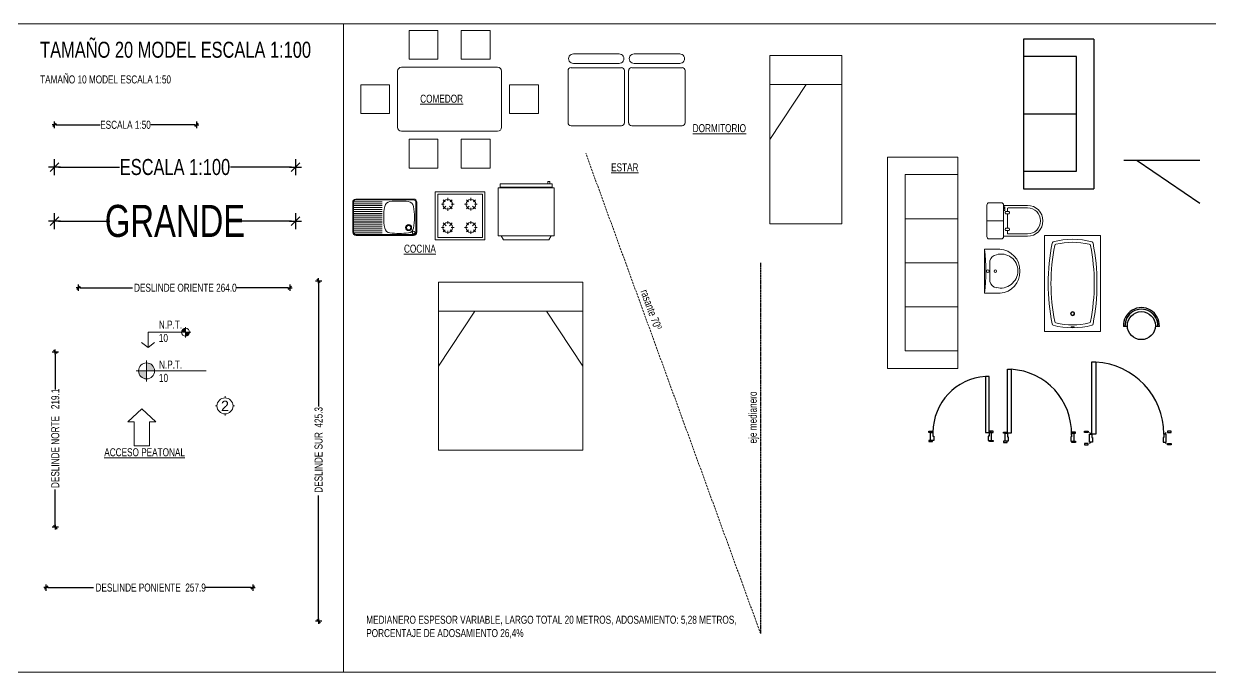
# Model space of a CAD drawing. Header units: centimetres. Extents: x 56177 to 99483, y 493 to 15482.
# Drawn here: x 57518 to 59000, y 4911 to 5721 of the extents above; entities that cross this region are included whole.
import ezdxf
from ezdxf.enums import TextEntityAlignment as Align

# ---------------------------------------------------------------- set-up
doc = ezdxf.new("R2010")
doc.units = ezdxf.units.CM
doc.header["$MEASUREMENT"] = 0
for name, pattern in [('ACAD_ISO04W100', [30, 24, -3, 0, -3]), ('CONTINUA', [0]), ('HIDDEN', [0.375, 0.25, -0.125])]:
    doc.linetypes.add(name, pattern=pattern)
for name, color, linetype, lineweight in [('0.1 COTAS', 52, 'Continuous', 13), ('0.15 PROYECCIONES', 6, 'HIDDEN', 15), ('0.15 TEXTOS', 212, 'Continuous', 20), ('0.2 VENTANAS', 2, 'Continuous', 20)]:
    doc.layers.add(name, color=color, linetype=linetype, lineweight=lineweight)
doc.layers.add('0.10 EJES', color=120, linetype='ACAD_ISO04W100')
doc.layers.add('0.12 MOBILIARIO BLOQUES', color=251, linetype='Continuous', lineweight=13, true_color=0x616161)
doc.layers.add('COLOR_ GRIS', color=253, linetype='Continuous', true_color=0xb5b5b5)
doc.layers.add('COLOR_ NARANJO', color=2, linetype='Continuous', true_color=0xffff14)
doc.styles.add('NICOLAS', font='swissel.ttf')
doc.styles.add('NICOLAS 1', font='swissl.ttf')
doc.styles.add('NICOLAS 2', font='swisscl.ttf')
doc.dimstyles.new('NICO CMS GRANDE', dxfattribs={"dimtxt": 40, "dimasz": 5, "dimexe": 0.18, "dimexo": 0.0625, "dimgap": 0.09, "dimtad": 0, "dimdec": 1, "dimzin": 0, "dimdsep": 46, "dimtxsty": 'NICOLAS 2', "dimblk": 'CRUZ2', "dimcen": 0.09, "dimse1": 1, "dimse2": 1, "dimclrd": 256, "dimclrt": 2, "dimadec": 0, "dimazin": 0, "dimtfac": 1, "dimtdec": 1, "dimtofl": 0, "dimtmove": 1, "dimatfit": 2, "dimldrblk": 'CRUZ2', "dimfxl": 1, "dimtolj": 1, "dimtzin": 0, "dimarcsym": 0})
doc.dimstyles.new('NICO CMS MEDIA', dxfattribs={"dimtxt": 20, "dimasz": 5, "dimexe": 0.18, "dimexo": 0.0625, "dimgap": 0.09, "dimtad": 0, "dimdec": 1, "dimzin": 0, "dimdsep": 46, "dimtxsty": 'NICOLAS 2', "dimblk": 'CRUZ2', "dimcen": 0.09, "dimse1": 1, "dimse2": 1, "dimclrd": 256, "dimclrt": 2, "dimadec": 0, "dimazin": 0, "dimtfac": 1, "dimtdec": 1, "dimtofl": 0, "dimtmove": 1, "dimatfit": 2, "dimldrblk": 'CRUZ2', "dimfxl": 1, "dimtolj": 1, "dimtzin": 0, "dimarcsym": 0})
doc.dimstyles.new('NICO CMS PEQUEÑAS', dxfattribs={"dimtxt": 10, "dimasz": 2, "dimexe": 0.18, "dimexo": 0.0625, "dimgap": 0.09, "dimtad": 0, "dimdec": 1, "dimzin": 0, "dimdsep": 46, "dimtxsty": 'NICOLAS 2', "dimblk": 'CRUZ2', "dimcen": 0.09, "dimse1": 1, "dimse2": 1, "dimclrd": 256, "dimclrt": 2, "dimadec": 0, "dimazin": 0, "dimtfac": 1, "dimtdec": 1, "dimtofl": 0, "dimtmove": 1, "dimatfit": 2, "dimldrblk": 'CRUZ2', "dimfxl": 1, "dimtolj": 1, "dimtzin": 0, "dimarcsym": 0})

# ---------------------------------------------------------------- blocks, each defined once
blk = doc.blocks.new('CRUZ2')
at = {"layer": 'COLOR_ NARANJO', "color": 8}
for p, q in [((-1.5, 0), (1.5, 0)), ((0, 2), (0, -2))]:
    blk.add_line(p, q, dxfattribs=at)
at = {"layer": 'COLOR_ NARANJO', "color": 4}
blk.add_lwpolyline([(-1.06, -1.06), (0, 0), (1.06, 1.06)], dxfattribs=at)
blk = doc.blocks.new('*D33')
at = {"layer": '0.1 COTAS', "lineweight": -2, "transparency": 16777216}
for p, q in [((57558.6, 5595.1), (57613.7, 5595.1)), ((57732, 5595.1), (57676.9, 5595.1))]:
    blk.add_line(p, q, dxfattribs=at)
at = {"layer": 'Defpoints', "color": 0, "transparency": 16777216}
for p in [(57734, 5595.1), (57556.6, 5585.6), (57734, 5585.6)]:
    blk.add_point(p, dxfattribs=at)
at = {"layer": '0.1 COTAS', "lineweight": -2, "transparency": 16777216, "xscale": 2, "yscale": 2, "zscale": 2, "rotation": 180}
blk.add_blockref('CRUZ2', (57556.6, 5595.1), dxfattribs=at)
at = {"layer": '0.1 COTAS', "lineweight": -2, "transparency": 16777216, "xscale": 2, "yscale": 2, "zscale": 2}
blk.add_blockref('CRUZ2', (57734, 5595.1), dxfattribs=at)
at = {"layer": '0.1 COTAS', "color": 2, "transparency": 16777216, "insert": (57645.3, 5595.1), "char_height": 10, "attachment_point": 5, "style": 'NICOLAS 2'}
blk.add_mtext('\\A1;ESCALA 1:50', dxfattribs=at)
blk = doc.blocks.new('*D34')
at = {"layer": '0.1 COTAS', "lineweight": -2, "transparency": 16777216}
for p, q in [((57561.6, 5542.3), (57637.7, 5542.3)), ((57852.6, 5542.3), (57776.4, 5542.3))]:
    blk.add_line(p, q, dxfattribs=at)
at = {"layer": 'Defpoints', "color": 0, "transparency": 16777216}
for p in [(57556.6, 5585.1), (57857.6, 5565.6), (57857.6, 5542.3)]:
    blk.add_point(p, dxfattribs=at)
at = {"layer": '0.1 COTAS', "lineweight": -2, "transparency": 16777216, "xscale": 5, "yscale": 5, "zscale": 5, "rotation": 180}
blk.add_blockref('CRUZ2', (57556.6, 5542.3), dxfattribs=at)
at = {"layer": '0.1 COTAS', "lineweight": -2, "transparency": 16777216, "xscale": 5, "yscale": 5, "zscale": 5}
blk.add_blockref('CRUZ2', (57857.6, 5542.3), dxfattribs=at)
at = {"layer": '0.1 COTAS', "color": 2, "transparency": 16777216, "insert": (57707.1, 5542.3), "char_height": 20, "attachment_point": 5, "style": 'NICOLAS 2'}
blk.add_mtext('\\A1;ESCALA 1:100', dxfattribs=at)
blk = doc.blocks.new('*D35')
at = {"layer": '0.1 COTAS', "lineweight": -2, "transparency": 16777216}
for p, q in [((57561.6, 5474.8), (57625.7, 5474.8)), ((57852.6, 5474.8), (57788.4, 5474.8))]:
    blk.add_line(p, q, dxfattribs=at)
at = {"layer": 'Defpoints', "color": 0, "transparency": 16777216}
for p in [(57556.6, 5532.3), (57857.6, 5532.3), (57857.6, 5474.8)]:
    blk.add_point(p, dxfattribs=at)
at = {"layer": '0.1 COTAS', "lineweight": -2, "transparency": 16777216, "xscale": 5, "yscale": 5, "zscale": 5, "rotation": 180}
blk.add_blockref('CRUZ2', (57556.6, 5474.8), dxfattribs=at)
at = {"layer": '0.1 COTAS', "lineweight": -2, "transparency": 16777216, "xscale": 5, "yscale": 5, "zscale": 5}
blk.add_blockref('CRUZ2', (57857.6, 5474.8), dxfattribs=at)
at = {"layer": '0.1 COTAS', "color": 2, "transparency": 16777216, "insert": (57707.1, 5474.8), "char_height": 40, "attachment_point": 5, "style": 'NICOLAS 2'}
blk.add_mtext('\\A1;GRANDE', dxfattribs=at)
blk = doc.blocks.new('*D36')
at = {"layer": '0.1 COTAS', "lineweight": -2, "transparency": 16777216}
for p, q in [((57558.6, 5595.1), (57613.7, 5595.1)), ((57732, 5595.1), (57676.9, 5595.1))]:
    blk.add_line(p, q, dxfattribs=at)
at = {"layer": 'Defpoints', "color": 0, "transparency": 16777216}
for p in [(57734, 5595.1), (57556.6, 5585.6), (57734, 5585.6)]:
    blk.add_point(p, dxfattribs=at)
at = {"layer": '0.1 COTAS', "lineweight": -2, "transparency": 16777216, "xscale": 2, "yscale": 2, "zscale": 2, "rotation": 180}
blk.add_blockref('CRUZ2', (57556.6, 5595.1), dxfattribs=at)
at = {"layer": '0.1 COTAS', "lineweight": -2, "transparency": 16777216, "xscale": 2, "yscale": 2, "zscale": 2}
blk.add_blockref('CRUZ2', (57734, 5595.1), dxfattribs=at)
at = {"layer": '0.1 COTAS', "color": 2, "transparency": 16777216, "insert": (57645.3, 5595.1), "char_height": 10, "attachment_point": 5, "style": 'NICOLAS 2'}
blk.add_mtext('\\A1;ESCALA 1:50', dxfattribs=at)
blk = doc.blocks.new('*D37')
at = {"layer": '0.1 COTAS', "lineweight": -2, "transparency": 16777216}
for p, q in [((57561.6, 5542.3), (57637.7, 5542.3)), ((57852.6, 5542.3), (57776.4, 5542.3))]:
    blk.add_line(p, q, dxfattribs=at)
at = {"layer": 'Defpoints', "color": 0, "transparency": 16777216}
for p in [(57556.6, 5585.1), (57857.6, 5565.6), (57857.6, 5542.3)]:
    blk.add_point(p, dxfattribs=at)
at = {"layer": '0.1 COTAS', "lineweight": -2, "transparency": 16777216, "xscale": 5, "yscale": 5, "zscale": 5, "rotation": 180}
blk.add_blockref('CRUZ2', (57556.6, 5542.3), dxfattribs=at)
at = {"layer": '0.1 COTAS', "lineweight": -2, "transparency": 16777216, "xscale": 5, "yscale": 5, "zscale": 5}
blk.add_blockref('CRUZ2', (57857.6, 5542.3), dxfattribs=at)
at = {"layer": '0.1 COTAS', "color": 2, "transparency": 16777216, "insert": (57707.1, 5542.3), "char_height": 20, "attachment_point": 5, "style": 'NICOLAS 2'}
blk.add_mtext('\\A1;ESCALA 1:100', dxfattribs=at)
blk = doc.blocks.new('*D38')
at = {"layer": '0.1 COTAS', "lineweight": -2, "transparency": 16777216}
for p, q in [((57561.6, 5474.8), (57625.7, 5474.8)), ((57852.6, 5474.8), (57788.4, 5474.8))]:
    blk.add_line(p, q, dxfattribs=at)
at = {"layer": 'Defpoints', "color": 0, "transparency": 16777216}
for p in [(57556.6, 5532.3), (57857.6, 5532.3), (57857.6, 5474.8)]:
    blk.add_point(p, dxfattribs=at)
at = {"layer": '0.1 COTAS', "lineweight": -2, "transparency": 16777216, "xscale": 5, "yscale": 5, "zscale": 5, "rotation": 180}
blk.add_blockref('CRUZ2', (57556.6, 5474.8), dxfattribs=at)
at = {"layer": '0.1 COTAS', "lineweight": -2, "transparency": 16777216, "xscale": 5, "yscale": 5, "zscale": 5}
blk.add_blockref('CRUZ2', (57857.6, 5474.8), dxfattribs=at)
at = {"layer": '0.1 COTAS', "color": 2, "transparency": 16777216, "insert": (57707.1, 5474.8), "char_height": 40, "attachment_point": 5, "style": 'NICOLAS 2'}
blk.add_mtext('\\A1;GRANDE', dxfattribs=at)
blk = doc.blocks.new('cama')
at = {"layer": '0.12 MOBILIARIO BLOQUES', "linetype": 'CONTINUA'}
for p, q in [((-3938.4, 804.6), (-4028.4, 804.6)), ((-4028.4, 804.6), (-4028.4, 594.6)), ((-3938.4, 804.6), (-3938.4, 594.6)), ((-3938.4, 768.5), (-4028.4, 768.5)), ((-3983.1, 768.5), (-4028.4, 699.6)), ((-3938.4, 594.6), (-4028.4, 594.6))]:
    blk.add_line(p, q, dxfattribs=at)
blk = doc.blocks.new('sillon2')
at = {"layer": '0.12 MOBILIARIO BLOQUES', "linetype": 'CONTINUA'}
for p, q in [((-1847.9, 1658.6), (-1847.9, 1690.1)), ((-1844.1, 1693.8), (-1821.6, 1693.8)), ((-1779.1, 1693.8), (-1821.6, 1693.8)), ((-1775.4, 1658.6), (-1775.4, 1690.1)), ((-1770.1, 1658.6), (-1770.1, 1687.1)), ((-1758.1, 1687.1), (-1758.1, 1658.6)), ((-1847.9, 1658.6), (-1847.9, 1627.1)), ((-1775.4, 1658.6), (-1775.4, 1627.1)), ((-1770.1, 1658.6), (-1770.1, 1630.1)), ((-1758.1, 1630.1), (-1758.1, 1658.6)), ((-1844.1, 1623.3), (-1821.6, 1623.3)), ((-1844.1, 1618.1), (-1821.6, 1618.1)), ((-1779.1, 1623.3), (-1821.6, 1623.3)), ((-1779.1, 1618.1), (-1821.6, 1618.1)), ((-1847.9, 1582.8), (-1847.9, 1614.3)), ((-1775.4, 1582.8), (-1775.4, 1614.3)), ((-1770.1, 1582.8), (-1770.1, 1611.3)), ((-1758.1, 1611.3), (-1758.1, 1582.8)), ((-1847.9, 1582.8), (-1847.9, 1551.3)), ((-1775.4, 1582.8), (-1775.4, 1551.3)), ((-1770.1, 1582.8), (-1770.1, 1554.3)), ((-1758.1, 1554.3), (-1758.1, 1582.8)), ((-1844.1, 1547.6), (-1821.6, 1547.6)), ((-1779.1, 1547.6), (-1821.6, 1547.6))]:
    blk.add_line(p, q, dxfattribs=at)
at = {"layer": '0.12 MOBILIARIO BLOQUES', "linetype": 'CONTINUA', "extrusion": (0, 0, -1)}
for centre, major_axis, start_param, end_param in [((-1844.1, 1690.1), (-2.65, -2.65), 0.785398, 2.356194), ((-1779.1, 1690.1), (2.65, -2.65), 3.926991, 5.497787), ((-1764.1, 1687.1), (0, 6), 4.712389, 7.853982), ((-1844.1, 1627.1), (2.65, -2.65), 0.785398, 2.356194), ((-1844.1, 1614.3), (-2.65, -2.65), 0.785398, 2.356194), ((-1779.1, 1627.1), (-2.65, -2.65), 3.926991, 5.497787), ((-1779.1, 1614.3), (2.65, -2.65), 3.926991, 5.497787), ((-1764.1, 1630.1), (0, -6), 4.712389, 7.853982), ((-1764.1, 1611.3), (0, 6), 4.712389, 7.853982), ((-1844.1, 1551.3), (2.65, -2.65), 0.785398, 2.356194), ((-1779.1, 1551.3), (-2.65, -2.65), 3.926991, 5.497787), ((-1764.1, 1554.3), (0, -6), 4.712389, 7.853982)]:
    blk.add_ellipse(centre, major_axis=major_axis, ratio=1, start_param=start_param, end_param=end_param, dxfattribs=at)
blk = doc.blocks.new('*D39')
at = {"layer": '0.1 COTAS', "lineweight": -2, "transparency": 16777216}
for p, q in [((57557.6, 5309.6), (57557.6, 5264.6)), ((57557.6, 5094.6), (57557.6, 5139.6))]:
    blk.add_line(p, q, dxfattribs=at)
at = {"layer": 'Defpoints', "color": 0, "transparency": 16777216}
for p in [(57608.2, 5311.6), (57557.6, 5092.6), (57597.2, 5092.6)]:
    blk.add_point(p, dxfattribs=at)
at = {"layer": '0.1 COTAS', "lineweight": -2, "transparency": 16777216, "xscale": 2, "yscale": 2, "zscale": 2}
for p, rotation in [((57557.6, 5311.6), 90), ((57557.6, 5092.6), 270)]:
    blk.add_blockref('CRUZ2', p, dxfattribs=dict(at, rotation=rotation))
at = {"layer": '0.1 COTAS', "color": 2, "transparency": 16777216, "insert": (57557.6, 5202.1), "char_height": 10, "attachment_point": 5, "rotation": 90, "style": 'NICOLAS 2'}
blk.add_mtext('\\A1; DESLINDE NORTE   219.1', dxfattribs=at)
blk = doc.blocks.new('*D40')
at = {"layer": '0.1 COTAS', "lineweight": -2, "transparency": 16777216}
for p, q in [((57886.5, 5398.4), (57886.5, 5243.3)), ((57886.5, 4977), (57886.5, 5132.2))]:
    blk.add_line(p, q, dxfattribs=at)
at = {"layer": 'Defpoints', "color": 0, "transparency": 16777216}
for p in [(57751.3, 5400.4), (57786.5, 4975), (57886.5, 4975)]:
    blk.add_point(p, dxfattribs=at)
at = {"layer": '0.1 COTAS', "lineweight": -2, "transparency": 16777216, "xscale": 2, "yscale": 2, "zscale": 2}
for p, rotation in [((57886.5, 5400.4), 90), ((57886.5, 4975), 270)]:
    blk.add_blockref('CRUZ2', p, dxfattribs=dict(at, rotation=rotation))
at = {"layer": '0.1 COTAS', "color": 2, "transparency": 16777216, "insert": (57886.5, 5187.7), "char_height": 10, "attachment_point": 5, "rotation": 90, "style": 'NICOLAS 2'}
blk.add_mtext('\\A1; DESLINDE SUR  425.3', dxfattribs=at)
blk = doc.blocks.new('*D41')
at = {"layer": '0.1 COTAS', "lineweight": -2, "transparency": 16777216}
for p, q in [((57548.3, 5017.1), (57605.4, 5017.1)), ((57802.2, 5017.1), (57745.1, 5017.1))]:
    blk.add_line(p, q, dxfattribs=at)
at = {"layer": 'Defpoints', "color": 0, "transparency": 16777216}
for p in [(57546.3, 5117.1), (57804.2, 5125.5), (57804.2, 5017.1)]:
    blk.add_point(p, dxfattribs=at)
at = {"layer": '0.1 COTAS', "lineweight": -2, "transparency": 16777216, "xscale": 2, "yscale": 2, "zscale": 2, "rotation": 180}
blk.add_blockref('CRUZ2', (57546.3, 5017.1), dxfattribs=at)
at = {"layer": '0.1 COTAS', "lineweight": -2, "transparency": 16777216, "xscale": 2, "yscale": 2, "zscale": 2}
blk.add_blockref('CRUZ2', (57804.2, 5017.1), dxfattribs=at)
at = {"layer": '0.1 COTAS', "color": 2, "transparency": 16777216, "insert": (57675.3, 5017.1), "char_height": 10, "attachment_point": 5, "style": 'NICOLAS 2'}
blk.add_mtext('\\A1; DESLINDE PONIENTE  257.9', dxfattribs=at)
blk = doc.blocks.new('*D42')
at = {"layer": '0.1 COTAS', "lineweight": -2, "transparency": 16777216}
for p, q in [((57588.6, 5391.6), (57653.9, 5391.6)), ((57848.6, 5391.6), (57783.2, 5391.6))]:
    blk.add_line(p, q, dxfattribs=at)
at = {"layer": 'Defpoints', "color": 0, "transparency": 16777216}
for p in [(57850.6, 5391.6), (57586.6, 5362.4), (57850.6, 5360.2)]:
    blk.add_point(p, dxfattribs=at)
at = {"layer": '0.1 COTAS', "lineweight": -2, "transparency": 16777216, "xscale": 2, "yscale": 2, "zscale": 2, "rotation": 180}
blk.add_blockref('CRUZ2', (57586.6, 5391.6), dxfattribs=at)
at = {"layer": '0.1 COTAS', "lineweight": -2, "transparency": 16777216, "xscale": 2, "yscale": 2, "zscale": 2}
blk.add_blockref('CRUZ2', (57850.6, 5391.6), dxfattribs=at)
at = {"layer": '0.1 COTAS', "color": 2, "transparency": 16777216, "insert": (57718.6, 5391.6), "char_height": 10, "attachment_point": 5, "style": 'NICOLAS 2'}
blk.add_mtext('\\A1; DESLINDE ORIENTE 264.0', dxfattribs=at)
blk = doc.blocks.new('CAMA 2 PLAZAS')
at = {"layer": '0.12 MOBILIARIO BLOQUES', "linetype": 'CONTINUA'}
for p, q in [((8889.4, 1924.4), (8709.4, 1924.4)), ((8709.4, 1924.4), (8709.4, 1714.4)), ((8889.4, 1924.4), (8889.4, 1714.4)), ((8889.4, 1888.3), (8709.4, 1888.3)), ((8754.7, 1888.3), (8709.4, 1819.4)), ((8844, 1888.3), (8889.4, 1819.4)), ((8889.4, 1714.4), (8709.4, 1714.4))]:
    blk.add_line(p, q, dxfattribs=at)
blk = doc.blocks.new('LPLATOS 1')
at = {"layer": '0.12 MOBILIARIO BLOQUES', "linetype": 'CONTINUA'}
for p, q in [((-36.1, 45.3), (35.9, 45.4)), ((-40.1, 41.3), (-40.1, 6.4)), ((-39.1, 41.3), (-39.1, 6.4)), ((-3.3, 39.6), (-39.1, 39.6)), ((-3.3, 37.2), (-39.1, 37.2)), ((-3.3, 34.8), (-39.1, 34.8)), ((-3.3, 32.3), (-39.1, 32.3)), ((-3.3, 29.9), (-39.1, 29.9)), ((-3.3, 42), (-39, 42)), ((35.9, 44.4), (-36.1, 44.3)), ((38.9, 41.4), (38.9, 4)), ((39.9, 41.4), (39.9, 4)), ((-3.3, 27.5), (-39.1, 27.5)), ((-3.3, 25.1), (-39.1, 25.1)), ((-3.3, 22.7), (-39.1, 22.7)), ((-3.3, 20.3), (-39.1, 20.3)), ((-3.3, 17.9), (-39.1, 17.9)), ((-3.3, 15.5), (-39.1, 15.5)), ((-40.1, 6.4), (-39.9, 4)), ((-3.3, 13.1), (-39.1, 13.1)), ((-3.3, 10.6), (-39.1, 10.6)), ((-3.3, 8.2), (-39.1, 8.2)), ((-39.1, 6.4), (-38.9, 4)), ((-3.3, 5.8), (-39.1, 5.8)), ((-3.3, 3.4), (-38.8, 3.4)), ((35.9, 1), (-35.9, 1)), ((-35.9, 0), (35.9, 0))]:
    blk.add_line(p, q, dxfattribs=at)
for centre, radius in [((29.7, 9.8), 3.8), ((29.7, 9.8), 2.75), ((36, 3.6), 1.62)]:
    blk.add_circle(centre, radius, dxfattribs=at)
for centre, radius, start, end in [((-36.1, 41.3), 4, 90, 180), ((35.9, 41.4), 4, 0, 90), ((-36.1, 41.3), 3, 90, 180), ((73.7, 22.7), 75, 169.6188, 180), ((7.3, 34.9), 7.5, 97.23, 169.6188), ((17.9, -69), 111.9, 89.999, 95.9178), ((17.9, -69), 111.9, 84.0822, 90.001), ((28.5, 34.9), 7.5, 10.3812, 82.77), ((-37.9, 22.7), 75, 0, 10.3812), ((35.9, 41.4), 3, 0, 90), ((73.7, 22.7), 75, 180, 190.3812), ((-37.9, 22.7), 75, 349.6188, 0), ((-35.9, 4), 4, 180, 270), ((-35.9, 4), 3, 180, 270), ((7.3, 10.5), 7.5, 190.3812, 262.77), ((17.9, 114.4), 111.9, 264.0822, 270.001), ((17.9, 114.4), 111.9, 269.999, 275.9178), ((28.5, 10.5), 7.5, 277.23, 349.6188), ((35.9, 4), 3, 270, 0), ((35.9, 4), 4, 270, 0)]:
    blk.add_arc(centre, radius, start, end, dxfattribs=at)
blk = doc.blocks.new('COCINA1')
at = {"layer": '0.12 MOBILIARIO BLOQUES'}
for p, q in [((31, 60), (-31, 60)), ((-31, 0), (-31, 60)), ((31, 0), (31, 60)), ((28, 57), (-28, 57)), ((-28, 3), (-28, 57)), ((28, 3), (28, 57)), ((31, 0), (-31, 0)), ((28, 3), (-28, 3))]:
    blk.add_line(p, q, dxfattribs=at)
at = {"layer": '0.12 MOBILIARIO BLOQUES', "linetype": 'CONTINUA'}
for p, q in [((-21.1, 50.1), (-18.6, 47.5)), ((-15.5, 48.8), (-15.5, 52.4)), ((-9.8, 50.1), (-12.4, 47.5)), ((9.1, 44.5), (5.5, 44.5)), ((7.8, 50.1), (10.4, 47.6)), ((13.5, 48.9), (13.5, 52.5)), ((19.1, 50.1), (16.6, 47.5)), ((-23.4, 44.5), (-19.8, 44.5)), ((-17.7, 42.3), (-21.1, 38.8)), ((-15.5, 36.5), (-15.5, 40.1)), ((-13.3, 42.3), (-9.8, 38.8)), ((-11.1, 44.5), (-7.5, 44.5)), ((11.3, 42.3), (7.8, 38.9)), ((13.5, 40.2), (13.5, 36.6)), ((15.7, 42.3), (19.1, 38.8)), ((21.4, 44.5), (17.8, 44.5)), ((-23.4, 15.5), (-19.8, 15.5)), ((-17.6, 17.7), (-21.1, 21.2)), ((-15.5, 23.5), (-15.5, 19.9)), ((-13.3, 17.7), (-9.8, 21.2)), ((-11.1, 15.5), (-7.5, 15.5)), ((9.1, 15.6), (5.5, 15.6)), ((10.3, 18.7), (7.8, 21.2)), ((13.5, 23.5), (13.5, 19.9)), ((15.7, 17.7), (19.1, 21.2)), ((21.4, 15.5), (17.8, 15.5)), ((-21.1, 9.9), (-18.5, 12.4)), ((-15.5, 11.2), (-15.5, 7.6)), ((-9.8, 9.9), (-12.4, 12.4)), ((7.8, 10), (10.4, 12.5)), ((13.5, 11.2), (13.5, 7.6)), ((19.1, 9.9), (16.6, 12.5))]:
    blk.add_line(p, q, dxfattribs=at)
for centre in [(-15.5, 44.5), (13.5, 44.5), (-15.5, 15.5), (13.5, 15.5)]:
    blk.add_circle(centre, 6.16, dxfattribs=at)
blk = doc.blocks.new('REFRIGERADOR1')
at = {"layer": '0.12 MOBILIARIO BLOQUES'}
for p, q in [((-35, 65), (35, 65)), ((-35, 65), (-35, 5)), ((-32.6, 70), (-32.6, 65)), ((-32.6, 70), (32.6, 70)), ((-32.6, 65.8), (32.6, 65.8)), ((27, 73), (29.4, 73)), ((27, 73), (27, 70)), ((29.4, 73), (29.4, 70)), ((32.6, 70), (32.6, 65)), ((35, 65), (35, 5)), ((-35, 5), (35, 5)), ((-31.3, 5), (-28.5, 0)), ((-28.5, 0), (28.5, 0)), ((31.3, 5), (28.5, 0))]:
    blk.add_line(p, q, dxfattribs=at)
blk = doc.blocks.new('MESA 6P 1')
at = {"layer": '0.12 MOBILIARIO BLOQUES', "ltscale": 2}
for p, q in [((-63.1, -35), (-63.1, 35)), ((-58.1, 40), (61.9, 40)), ((66.9, -35), (66.9, 35)), ((-58.1, -40), (61.9, -40))]:
    blk.add_line(p, q, dxfattribs=at)
for points in [[(-48.6, 50), (-48.6, 86), (-12.6, 86), (-12.6, 50)], [(52.4, 50), (52.4, 86), (16.4, 86), (16.4, 50)], [(-109.1, -18), (-109.1, 18), (-73.1, 18), (-73.1, -18)], [(112.9, -18), (112.9, 18), (76.9, 18), (76.9, -18)], [(-48.6, -50), (-48.6, -86), (-12.6, -86), (-12.6, -50)], [(52.4, -50), (52.4, -86), (16.4, -86), (16.4, -50)]]:
    blk.add_lwpolyline(points, close=True, dxfattribs=at)
for centre, start, end in [((-58.1, 35), 90, 180), ((61.9, 35), 0, 90), ((-58.1, -35), 180, 270), ((61.9, -35), 270, 0)]:
    blk.add_arc(centre, 5, start, end, dxfattribs=at)
blk = doc.blocks.new('EJE')
at = {"layer": '0.15 TEXTOS'}
for p, q in [((-10, 0), (-12, 0)), ((0, 10), (0, 12)), ((10, 0), (12, 0)), ((0, -10), (0, -12))]:
    blk.add_line(p, q, dxfattribs=at)
blk.add_circle((0, 0), 10, dxfattribs=at)
at = {"layer": '0.15 TEXTOS', "style": 'NICOLAS'}
blk.add_attdef('A', text='', height=13, dxfattribs=at).set_placement((0, 0), align=Align.MIDDLE_CENTER)
blk = doc.blocks.new('WC2')
at = {"layer": '0.12 MOBILIARIO BLOQUES'}
for p, q in [((7905.6, 4945.1), (7875.7, 4945.1)), ((7905.6, 4945.1), (7875.7, 4945.1)), ((7875.7, 4940.8), (7877.1, 4940.8)), ((7877.1, 4938.8), (7875.7, 4938.8)), ((7876.2, 4943.4), (7877.1, 4943.4)), ((7876.2, 4940.8), (7876.2, 4943.4)), ((7877.1, 4943.4), (7877.1, 4940.8)), ((7877.7, 4935.5), (7877.7, 4936.5)), ((7882.2, 4937.5), (7878.7, 4937.5)), ((7880.5, 4937.5), (7880.5, 4941.1)), ((7905.6, 4942.1), (7881.5, 4942.1)), ((7905.6, 4942.1), (7881.5, 4942.1)), ((7883.2, 4935.5), (7883.2, 4936.5)), ((7854.8, 4925.8), (7875.8, 4925.8)), ((7882.2, 4934.5), (7878.7, 4934.5)), ((7880.5, 4916.6), (7880.5, 4934.5)), ((7905.6, 4906.5), (7875.7, 4906.5)), ((7905.6, 4906.5), (7875.7, 4906.5)), ((7877.7, 4914.6), (7877.7, 4915.6)), ((7882.2, 4916.6), (7878.7, 4916.6)), ((7882.2, 4913.6), (7878.7, 4913.6)), ((7880.5, 4910.5), (7880.5, 4913.6)), ((7905.6, 4909.5), (7881.5, 4909.5)), ((7905.6, 4909.5), (7881.5, 4909.5)), ((7883.2, 4914.6), (7883.2, 4915.6))]:
    blk.add_line(p, q, dxfattribs=at)
blk.add_lwpolyline([(7875.7, 4906.3, -0.414214), (7872.7, 4903.3), (7857.8, 4903.3, -0.414214), (7854.8, 4906.3), (7854.8, 4945.4, -0.414214), (7857.8, 4948.4), (7872.7, 4948.4, -0.414214), (7875.7, 4945.4)], format="xyb", close=True, dxfattribs=at)
for centre, radius, start, end in [((7874.9, 4939.8), 2.41, 335.3637, 24.6363), ((7878.7, 4936.5), 1, 90, 180), ((7881.5, 4941.1), 1, 90, 179.9917), ((7882.2, 4936.5), 1, 0, 90), ((7905.6, 4925.8), 19.3, 270.2052, 89.7948), ((7905.6, 4925.8), 16.3, 270.2431, 89.7569), ((7878.7, 4935.5), 1, 180, 270), ((7882.2, 4935.5), 1, 270, 0), ((7878.7, 4915.6), 1, 90, 180), ((7878.7, 4914.6), 1, 180, 270), ((7881.5, 4910.5), 1, 179.9917, 270), ((7882.2, 4915.6), 1, 0, 90), ((7882.2, 4914.6), 1, 270, 0)]:
    blk.add_arc(centre, radius, start, end, dxfattribs=at)
blk = doc.blocks.new('lv16')
at = {"layer": '0.12 MOBILIARIO BLOQUES'}
for p, q in [((-19.6, -28.3), (-19.6, 26.7)), ((-19.6, 26.7), (-0.7, 26.7)), ((-13, 12.1), (-13, -0.8)), ((24.4, 0.7), (24.4, -2.2)), ((-13, -13.7), (-13, -0.8)), ((-0.4, -28.3), (-19.6, -28.3))]:
    blk.add_line(p, q, dxfattribs=at)
for centre in [(-15.6, -0.8), (-6.3, -0.8)]:
    blk.add_circle(centre, 1.57, dxfattribs=at)
for centre, radius, start, end in [((-228, -0.8), 210.1, 352.4805, 7.5195), ((-3.5, 10.2), 9.71, 98.3209, 168.8548), ((1, -0.2), 20.9, 359.5735, 106.5511), ((-2.2, 0.2), 26.6, 357.9348, 86.7866), ((-3.5, -11.8), 9.71, 191.1452, 261.6791), ((0, 0), 21.9, 257.0381, 359.0711), ((-2.2, -1.7), 26.6, 273.8878, 2.0413)]:
    blk.add_arc(centre, radius, start, end, dxfattribs=at)
blk = doc.blocks.new('BAÑERA')
at = {"layer": '0.12 MOBILIARIO BLOQUES'}
blk.add_lwpolyline([(58863.3, 5336.9), (58793.3, 5336.9), (58793.3, 5456.9), (58863.3, 5456.9)], close=True, dxfattribs=at)
blk.add_lwpolyline([(58828.3, 5342.3, 0.015311), (58829.1, 5342.3, 0.021433), (58829.7, 5342.4, 0.049105), (58830.1, 5342.5, 0.316906), (58830.2, 5342.6, 0.316906), (58830.1, 5342.7, 0.049105), (58829.7, 5342.8, 0.021433), (58829.1, 5342.8, 0.015311), (58828.3, 5342.9, 0.015311), (58827.6, 5342.8, 0.021433), (58827, 5342.8, 0.049105), (58826.6, 5342.7, 0.316906), (58826.5, 5342.6, 0.316906), (58826.6, 5342.5, 0.049105), (58827, 5342.4, 0.021433), (58827.6, 5342.3, 0.015311)], format="xyb", close=True, dxfattribs=at)
for radius in [2.58, 1.86]:
    blk.add_circle((58828.3, 5359.2), radius, dxfattribs=at)
for centre, radius, start, end in [((59057, 5396.9), 259.1, 168.7728, 191.2272), ((59040.6, 5396.9), 239.3, 168.5266, 191.4734), ((58804.6, 5447.1), 1.79, 105.2692, 174.1125), ((58828.3, 5360.1), 92, 74.7308, 105.2692), ((58807.9, 5444.3), 1.79, 103.6523, 174.3321), ((58828.3, 5360.1), 88.4, 76.3477, 103.6523), ((58848.8, 5444.3), 1.79, 5.6679, 76.3477), ((58616.1, 5396.9), 239.3, 348.5266, 11.4734), ((58852.1, 5447.1), 1.79, 5.8875, 74.7308), ((58599.4, 5396.9), 259.4, 348.7865, 11.2135), ((58804.6, 5346.6), 1.79, 185.8875, 254.7308), ((58828.3, 5433.6), 92, 254.7308, 285.2692), ((58807.9, 5349.4), 1.79, 185.6679, 256.3477), ((58828.3, 5433.6), 88.4, 256.3477, 283.6523), ((58848.8, 5349.4), 1.79, 283.6523, 354.3321), ((58852.1, 5346.6), 1.79, 285.2692, 354.1125)]:
    blk.add_arc(centre, radius, start, end, dxfattribs=at)

msp = doc.modelspace()

# ---------------------------------------------------------------- hatches: boundary and pattern name
at = {"layer": '0.15 TEXTOS'}
h = msp.add_hatch(color=256, dxfattribs=at)
h.paths.add_polyline_path([(57720.31, 5336), (57715.31, 5336, -0.4142136), (57720.31, 5341)])
h.paths.add_polyline_path([(57720.31, 5331), (57720.31, 5336), (57725.31, 5336, -0.4142136)])
h = msp.add_hatch(color=256, dxfattribs=at)
h.paths.add_polyline_path([(57671.61, 5287.74), (57681.61, 5287.74, 0.4142136), (57671.61, 5297.74)])
h.paths.add_polyline_path([(57671.61, 5277.74), (57671.61, 5287.74), (57661.61, 5287.74, 0.4142136)])

# ---------------------------------------------------------------- linework, layer by layer
for p, q in [((58855.01, 5702.27), (58767.01, 5702.27)), ((58767.01, 5702.27), (58767.01, 5680.27)), ((58855.01, 5702.27), (58855.01, 5515.27)), ((58767.01, 5680.27), (58767.01, 5537.27)), ((58833.01, 5680.27), (58767.01, 5680.27)), ((58833.01, 5537.27), (58833.01, 5680.27)), ((58767.01, 5608.77), (58833.01, 5608.77)), ((58767.01, 5537.27), (58833.01, 5537.27)), ((58767.01, 5537.27), (58767.01, 5515.27)), ((58767.01, 5515.27), (58855.01, 5515.27))]:
    msp.add_line(p, q)
at = {"ltscale": 100}
for p, q in [((58987.41, 5550.72), (58892.41, 5550.72)), ((58909.19, 5550.72), (58987.41, 5497.27)), ((58648.95, 5210.96), (58648.95, 5212.44)), ((58648.95, 5212.44), (58653.45, 5212.44)), ((58653.45, 5210.96), (58648.95, 5210.96)), ((58650.85, 5210.96), (58653.95, 5210.96)), ((58650.85, 5200.96), (58650.85, 5210.96)), ((58653.45, 5212.44), (58653.45, 5210.96)), ((58653.95, 5210.96), (58653.95, 5206.46)), ((58653.95, 5206.46), (58654.95, 5206.46)), ((58654.95, 5206.46), (58654.95, 5200.96)), ((58723.95, 5206.46), (58722.95, 5206.46)), ((58722.95, 5206.46), (58722.95, 5200.96)), ((58727.15, 5210.96), (58723.95, 5210.96)), ((58723.95, 5210.96), (58723.95, 5206.46)), ((58727.05, 5200.96), (58727.05, 5210.96)), ((58743.83, 5209.87), (58747.03, 5209.87)), ((58743.93, 5199.87), (58743.93, 5209.87)), ((58747.03, 5209.87), (58747.03, 5205.37)), ((58747.03, 5205.37), (58748.03, 5205.37)), ((58748.03, 5205.37), (58748.03, 5199.87)), ((58827.03, 5205.37), (58826.03, 5205.37)), ((58826.03, 5205.37), (58826.03, 5199.87)), ((58830.23, 5209.87), (58827.03, 5209.87)), ((58827.03, 5209.87), (58827.03, 5205.37)), ((58830.13, 5199.87), (58830.13, 5209.87)), ((58849.3, 5208.91), (58852.3, 5208.91)), ((58849.3, 5198.91), (58849.3, 5208.91)), ((58852.3, 5208.91), (58852.3, 5204.41)), ((58852.3, 5204.41), (58853.3, 5204.41)), ((58853.3, 5204.41), (58853.3, 5198.91)), ((58942.3, 5204.41), (58941.3, 5204.41)), ((58941.3, 5204.41), (58941.3, 5198.91)), ((58945.3, 5208.91), (58942.3, 5208.91)), ((58942.3, 5208.91), (58942.3, 5204.41)), ((58945.3, 5198.91), (58945.3, 5208.91)), ((58654.95, 5200.96), (58650.85, 5200.96)), ((58722.95, 5200.96), (58727.15, 5200.96)), ((58748.03, 5199.87), (58743.83, 5199.87)), ((58826.03, 5199.87), (58830.23, 5199.87)), ((58853.3, 5198.91), (58849.3, 5198.91)), ((58941.3, 5198.91), (58945.3, 5198.91))]:
    msp.add_line(p, q, dxfattribs=at)
at = {"ltscale": 2500}
for p, q in [((58896.78, 5343.34), (58891.78, 5343.34)), ((58936.74, 5343.34), (58931.73, 5343.34))]:
    msp.add_line(p, q, dxfattribs=at)
at = {"ltscale": 100, "const_width": 0.002}
msp.add_lwpolyline([(58892.41, 5586.35), (58892.41, 5386.35), (58987.41, 5386.35), (58987.41, 5586.35)], close=True, dxfattribs=at)
at = {"ltscale": 100}
for points in [[(58857.29, 5208.91), (58852.3, 5208.91), (58852.3, 5298.91), (58857.29, 5298.91)], [(58719.44, 5210.96), (58723.95, 5210.96), (58723.95, 5280.96), (58719.44, 5280.96)], [(58751.54, 5209.87), (58747.03, 5209.87), (58747.03, 5289.87), (58751.54, 5289.87)], [(58724.45, 5210.96), (58728.95, 5210.96), (58728.95, 5212.44), (58724.45, 5212.44)], [(58746.53, 5209.87), (58742.03, 5209.87), (58742.03, 5211.36), (58746.53, 5211.36)], [(58827.53, 5209.87), (58832.03, 5209.87), (58832.03, 5211.36), (58827.53, 5211.36)], [(58847.76, 5210.91), (58843.26, 5210.91), (58843.26, 5212.4), (58847.76, 5212.4)], [(58946.83, 5210.91), (58951.33, 5210.91), (58951.33, 5212.4), (58946.83, 5212.4)], [(58653.45, 5200.96), (58648.95, 5200.96), (58648.95, 5199.47), (58653.45, 5199.47)], [(58724.45, 5200.96), (58728.95, 5200.96), (58728.95, 5199.47), (58724.45, 5199.47)], [(58746.53, 5199.87), (58742.03, 5199.87), (58742.03, 5198.38), (58746.53, 5198.38)], [(58827.53, 5199.87), (58832.03, 5199.87), (58832.03, 5198.38), (58827.53, 5198.38)], [(58847.76, 5196.91), (58843.26, 5196.91), (58843.26, 5195.42), (58847.76, 5195.42)], [(58946.83, 5196.91), (58951.33, 5196.91), (58951.33, 5195.42), (58946.83, 5195.42)]]:
    msp.add_lwpolyline(points, close=True, dxfattribs=at)
at = {"ltscale": 100, "const_width": 0.002}
for points in [[(58849.3, 5210.91), (58849.3, 5196.91), (58846.1, 5196.91), (58846.1, 5210.91), (58849.3, 5210.91)], [(58945.3, 5210.91), (58945.3, 5196.91), (58948.5, 5196.91), (58948.5, 5210.91), (58945.3, 5210.91)]]:
    msp.add_lwpolyline(points, dxfattribs=at)
at = {"ltscale": 2500}
msp.add_circle((58914.26, 5344.29), 17.5, dxfattribs=at)
for radius in [22.5, 20.5]:
    msp.add_arc((58914.26, 5344.29), radius, 357.58013, 182.41987, dxfattribs=at)
at = {"ltscale": 100}
for centre, radius, start, end in [((58852.3, 5208.91), 90, 0, 86.82157), ((58723.95, 5210.96), 70, 93.69216, 180), ((58747.03, 5209.87), 80, 358.38834, 86.76991), ((58849.3, 5208.91), 1.5, 359.9838, 89.99386), ((58945.3, 5208.91), 1.5, 90.00614, 180.0162), ((58849.3, 5198.91), 1.5, 270.00614, 0.0162), ((58945.3, 5198.91), 1.5, 179.9838, 269.99386)]:
    msp.add_arc(centre, radius, start, end, dxfattribs=at)
at = {"layer": '0.10 EJES', "ltscale": 0.1}
msp.add_line((58438.59, 5422.82), (58438.59, 4959.63), dxfattribs=at)
at = {"layer": '0.12 MOBILIARIO BLOQUES'}
for p, q in [((58597.16, 5290.88), (58597.16, 5554.88)), ((58597.16, 5554.88), (58685.16, 5554.88)), ((58685.16, 5554.88), (58685.16, 5532.88)), ((58619.16, 5312.88), (58619.16, 5532.88)), ((58619.16, 5532.88), (58685.16, 5532.88)), ((58685.16, 5532.88), (58685.16, 5312.88)), ((58685.16, 5477.88), (58619.16, 5477.88)), ((58685.16, 5422.88), (58619.16, 5422.88)), ((58685.16, 5367.88), (58619.16, 5367.88)), ((58685.16, 5312.88), (58619.16, 5312.88)), ((58685.16, 5312.88), (58685.16, 5290.88)), ((58685.16, 5290.88), (58597.16, 5290.88))]:
    msp.add_line(p, q, dxfattribs=at)
at = {"layer": '0.15 PROYECCIONES', "linetype": 'HIDDEN', "ltscale": 10}
msp.add_line((58438.59, 4959.63), (58220.21, 5559.63), dxfattribs=at)
at = {"layer": '0.15 TEXTOS'}
for p, q in [((57474.73, 5721.38), (59856.44, 5721.38)), ((57917.43, 5721.38), (57917.43, 4911.38)), ((57917.43, 5721.38), (57917.43, 4911.38)), ((57726.81, 5336), (57673.53, 5336)), ((57673.53, 5336), (57673.53, 5316.83)), ((57720.31, 5329.5), (57720.31, 5342.5)), ((57673.53, 5316.83), (57665.4, 5323.29)), ((57673.53, 5316.83), (57681.67, 5323.29)), ((57671.61, 5274.74), (57671.61, 5300.74)), ((57658.61, 5287.74), (57746.24, 5287.74)), ((56754.18, 4911.38), (59856.44, 4911.38))]:
    msp.add_line(p, q, dxfattribs=at)
for centre, radius in [((57720.31, 5336), 5), ((57671.61, 5287.74), 10)]:
    msp.add_circle(centre, radius, dxfattribs=at)
at = {"layer": '0.2 VENTANAS'}
msp.add_lwpolyline([(57675.33, 5224.2), (57675.48, 5224.2), (57682.98, 5224.2), (57665.65, 5240.28), (57648.33, 5224.2), (57655.83, 5224.2), (57655.98, 5224.2), (57655.98, 5194.2), (57675.33, 5194.2)], close=True, dxfattribs=at)

# ---------------------------------------------------------------- block references
msp.add_blockref('BAÑERA', (0, 0))
at = {"layer": '0.1 COTAS'}
ref = msp.add_blockref('EJE', (57769.57, 5244.05), dxfattribs=at)
ref.add_attrib('A', '2', dxfattribs={"layer": '0.15 TEXTOS', "height": 13, "style": 'NICOLAS 1'}).set_placement((57769.57, 5244.05), align=Align.MIDDLE_CENTER)
at = {"layer": '0.12 MOBILIARIO BLOQUES', "rotation": 90}
msp.add_blockref('sillon2', (59891.9, 7441.88), dxfattribs=at)
at = {"layer": '0.12 MOBILIARIO BLOQUES'}
for name, p in [('cama', (62478.68, 4877.01)), ('CAMA 2 PLAZAS', (49327.04, 3474.21))]:
    msp.add_blockref(name, p, dxfattribs=at)
at = {"layer": '0.15 PROYECCIONES'}
for name, p in [('WC2', (50866.39, 549.36)), ('lv16', (58738.05, 5413.08))]:
    msp.add_blockref(name, p, dxfattribs=at)
at = {"layer": 'COLOR_ GRIS'}
for name, p in [('MESA 6P 1', (58048.19, 5627.08)), ('REFRIGERADOR1', (58145.76, 5451.36)), ('LPLATOS 1', (57969.17, 5457)), ('COCINA1', (58063.23, 5451.36))]:
    msp.add_blockref(name, p, dxfattribs=at)

# ---------------------------------------------------------------- texts
at = {"layer": '0.15 TEXTOS', "width": 489.6147, "attachment_point": 1, "style": 'NICOLAS 2'}
for s, insert, char_height in [('TAMAÑO 20 MODEL ESCALA 1:100', (57538.63, 5698.9), 20), ('TAMAÑO 20 MODEL ESCALA 1:100', (57538.63, 5698.9), 20), ('TAMAÑO 10 MODEL ESCALA 1:50', (57538.63, 5656.83), 10), ('TAMAÑO 10 MODEL ESCALA 1:50', (57538.63, 5656.83), 10), ('{\\LDORMITORIO}', (58353.8, 5595.99), 10), ('{\\LESTAR}', (58251.85, 5546.97), 10), ('{\\LCOCINA}', (57993.15, 5445.41), 10), ('N.P.T. \\P10', (57686.93, 5350.59), 10), ('N.P.T.\\P10', (57687.09, 5300.69), 10), ('{\\LACCESO PEATONAL}', (57618.76, 5191.15), 10), ('MEDIANERO ESPESOR VARIABLE, LARGO TOTAL 20 METROS, ADOSAMIENTO: 5,28 METROS, PORCENTAJE DE ADOSAMIENTO 26,4%', (57946, 4982), 10)]:
    msp.add_mtext(s, dxfattribs=dict(at, insert=insert, char_height=char_height))
at = {"layer": '0.15 TEXTOS', "insert": (58013.4, 5632.75), "char_height": 10, "attachment_point": 1, "style": 'NICOLAS 2'}
msp.add_mtext('{\\LCOMEDOR}', dxfattribs=at)
at = {"layer": '0.15 TEXTOS', "char_height": 10, "width": 489.6147, "style": 'NICOLAS 2'}
for s, insert, attachment_point, rotation in [('rasante 70º', (58297.73, 5390.67), 1, 290), ('eje medianero', (58436.83, 5197.1), 7, 90)]:
    msp.add_mtext(s, dxfattribs=dict(at, insert=insert, attachment_point=attachment_point, rotation=rotation))

# ---------------------------------------------------------------- dimensions: what is measured, and where the dimension line sits
at = {"layer": '0.1 COTAS'}
for base, p1, p2, text, dimstyle, picture, middle in [((57734.04, 5595.13), (57556.58, 5585.55), (57734.04, 5585.55), 'ESCALA 1:50', 'NICO CMS PEQUEÑAS', '*D33', (57645.31, 5595.13)), ((57734.04, 5595.13), (57556.58, 5585.55), (57734.04, 5585.55), 'ESCALA 1:50', 'NICO CMS PEQUEÑAS', '*D36', (57645.31, 5595.13)), ((57857.57, 5542.25), (57556.58, 5585.13), (57857.57, 5565.6), 'ESCALA 1:100', 'NICO CMS MEDIA', '*D34', (57707.07, 5542.25)), ((57857.57, 5542.25), (57556.58, 5585.13), (57857.57, 5565.6), 'ESCALA 1:100', 'NICO CMS MEDIA', '*D37', (57707.07, 5542.25)), ((57857.57, 5474.84), (57556.58, 5532.25), (57857.57, 5532.25), 'GRANDE', 'NICO CMS GRANDE', '*D35', (57707.07, 5474.84)), ((57857.57, 5474.84), (57556.58, 5532.25), (57857.57, 5532.25), 'GRANDE', 'NICO CMS GRANDE', '*D38', (57707.07, 5474.84))]:
    dim = msp.add_linear_dim(base=base, p1=p1, p2=p2, text=text, dimstyle=dimstyle, dxfattribs=at)
    dim.commit()
    dim.dimension.update_dxf_attribs({"geometry": picture, "text_midpoint": middle})
for base, p1, p2, text, picture, middle in [((57850.57, 5391.64), (57586.56, 5362.44), (57850.57, 5360.21), ' DESLINDE ORIENTE <>', '*D42', (57718.57, 5391.64)), ((57804.22, 5017.13), (57546.28, 5117.13), (57804.22, 5125.5), ' DESLINDE PONIENTE  <>', '*D41', (57675.25, 5017.13))]:
    dim = msp.add_linear_dim(base=base, p1=p1, p2=p2, text=text, dimstyle='NICO CMS PEQUEÑAS', override={"dimtxsty": 'NICOLAS 2'}, dxfattribs=at)
    dim.commit()
    dim.dimension.update_dxf_attribs({"geometry": picture, "text_midpoint": middle})
for base, p1, p2, text, picture, middle in [((57886.46, 4975.04), (57751.3, 5400.36), (57786.46, 4975.04), ' DESLINDE SUR  <>', '*D40', (57886.46, 5187.7)), ((57557.63, 5092.56), (57608.16, 5311.64), (57597.21, 5092.56), ' DESLINDE NORTE   <>', '*D39', (57557.63, 5202.1))]:
    dim = msp.add_linear_dim(base=base, p1=p1, p2=p2, angle=90, text=text, dimstyle='NICO CMS PEQUEÑAS', override={"dimtxsty": 'NICOLAS 2'}, dxfattribs=at)
    dim.commit()
    dim.dimension.update_dxf_attribs({"geometry": picture, "text_midpoint": middle})

doc.saveas('drawing.dxf')
